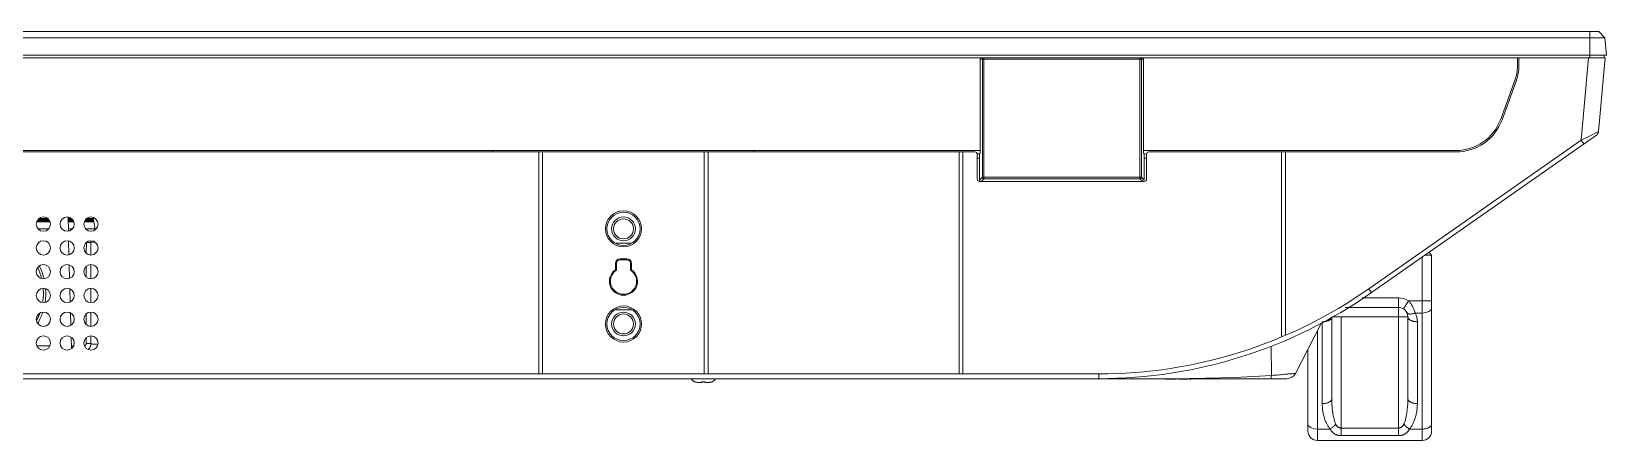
# Model space of a CAD drawing. Extents: x -382 to 1420, y -377 to 265.
# Drawn here: x -289.99 to -276.95, y -53.54 to -50.16 of the extents above; entities that cross this region are included whole.
import ezdxf

# ---------------------------------------------------------------- set-up
doc = ezdxf.new("R2010")
doc.units = 0
doc.header["$MEASUREMENT"] = 0
doc.layers.add('PDF_レイヤー 1', color=7, linetype='CONTINUOUS')

msp = doc.modelspace()

# ---------------------------------------------------------------- linework, layer by layer
at = {"layer": 'PDF_レイヤー 1', "lineweight": 0}
for points in [[(-276.96546, -50.20859), (-334.31607, -50.20859), (-334.26426, -50.15679), (-277.01713, -50.15679)], [(-277.09052, -50.37338), (-277.09052, -50.15673)], [(-277.01715, -50.15679), (-276.96535, -50.20859)], [(-276.95273, -50.35372), (-334.32874, -50.35372), (-334.31611, -50.20859)], [(-276.96541, -50.20859), (-276.95277, -50.35372)], [(-276.97243, -50.37338), (-334.30901, -50.37338), (-334.30901, -50.35366)], [(-280.79267, -51.39771), (-280.81502, -51.37521), (-282.10852, -51.37521), (-282.10852, -50.37419), (-282.10991, -50.37432), (-282.11144, -50.3746), (-282.11283, -50.37516), (-282.11324, -50.3753), (-282.11449, -50.37599), (-282.11574, -50.37682), (-282.11685, -50.37766), (-282.11783, -50.37877), (-282.11866, -50.38002), (-282.11935, -50.38141), (-282.11977, -50.3828), (-282.11991, -50.38321), (-282.12019, -50.3846), (-282.12032, -50.38613)], [(-282.12032, -51.36342), (-282.12032, -50.38614)], [(-280.81502, -51.37521), (-280.81502, -50.37419), (-280.81364, -50.37432), (-280.81211, -50.3746), (-280.81072, -50.37516), (-280.8103, -50.3753), (-280.80905, -50.37599), (-280.8078, -50.37682), (-280.80669, -50.37766), (-280.80572, -50.37877), (-280.80489, -50.38002), (-280.80419, -50.38141), (-280.80364, -50.3828), (-280.80364, -50.38307), (-280.80336, -50.3846), (-280.80322, -50.38613)], [(-280.80323, -50.38613), (-280.80323, -51.3634)], [(-280.79644, -50.37338), (-277.69047, -50.37338)], [(-280.78661, -51.1616), (-280.78661, -50.38612)], [(-277.10285, -50.37338), (-277.16243, -51.05513)], [(-276.97239, -50.35372), (-276.97239, -50.37344)], [(-277.10517, -51.02735), (-277.0181, -50.98485)], [(-277.13989, -51.08743), (-277.16253, -51.05521)], [(-286.17391, -51.1536), (-286.17391, -51.1418)], [(-285.79207, -51.1536), (-285.79207, -52.99122)], [(-285.76061, -51.1536), (-285.76061, -52.99122)], [(-284.42216, -51.1536), (-284.42216, -52.99122)], [(-284.39062, -51.1536), (-284.39062, -52.99122)], [(-284.00878, -51.14181), (-284.00878, -51.15362)], [(-282.31209, -51.1536), (-282.31209, -52.99122)], [(-282.28063, -51.1536), (-282.28063, -52.99122)], [(-282.1625, -51.20528), (-282.14292, -51.20528)], [(-282.14296, -51.38624), (-282.14296, -51.20528), (-282.1431, -51.17056)], [(-282.13693, -51.1616), (-282.14235, -51.16938)], [(-280.78119, -51.16934), (-280.78661, -51.16156)], [(-280.78058, -51.38624), (-280.78058, -51.20528), (-280.761, -51.20528)], [(-280.78037, -51.17056), (-280.78051, -51.20528)], [(-279.64306, -52.68545), (-279.64306, -51.15364)], [(-279.61152, -51.1536), (-279.61152, -52.67208)], [(-282.14296, -51.38619), (-282.12032, -51.36342), (-280.80322, -51.36342), (-280.78058, -51.38619)], [(-282.13089, -51.39772), (-282.10853, -51.37522)], [(-282.10852, -51.37521), (-282.10991, -51.37521), (-282.11144, -51.37479), (-282.11283, -51.37438), (-282.11324, -51.37424), (-282.11449, -51.37354), (-282.11574, -51.37271), (-282.11685, -51.37188), (-282.11769, -51.37076), (-282.11866, -51.36951), (-282.11935, -51.36813), (-282.11949, -51.36771), (-282.11991, -51.36646), (-282.12019, -51.36493), (-282.12032, -51.3634)], [(-280.80323, -51.36342), (-280.80337, -51.36495), (-280.80365, -51.36633), (-280.80407, -51.36772), (-280.80421, -51.36814), (-280.8049, -51.36953), (-280.80573, -51.37078), (-280.80671, -51.37189), (-280.80782, -51.37272), (-280.80907, -51.37356), (-280.81032, -51.37425), (-280.81073, -51.37439), (-280.81212, -51.37481), (-280.81365, -51.37522), (-280.81504, -51.37522)], [(-289.94778, -51.7315), (-289.83501, -51.7315)], [(-289.84247, -51.72362), (-289.94566, -51.72362)], [(-289.94141, -51.71779), (-289.84683, -51.71779)], [(-289.85475, -51.70979), (-289.93335, -51.70979)], [(-289.86065, -51.70396), (-289.92745, -51.70396)], [(-289.69031, -51.69393), (-289.68739, -51.80753)], [(-289.66379, -51.70396), (-289.69004, -51.70396)], [(-289.65789, -51.70979), (-289.68983, -51.70979)], [(-289.68969, -51.71779), (-289.64998, -51.71779)], [(-289.6457, -51.72362), (-289.68958, -51.72362)], [(-289.68936, -51.7315), (-289.63825, -51.7315)], [(-289.55415, -51.7315), (-289.4793, -51.7315)], [(-289.47935, -51.72362), (-289.55198, -51.72362)], [(-289.54778, -51.71779), (-289.47931, -51.71779)], [(-289.47935, -51.70979), (-289.53976, -51.70979)], [(-289.47935, -51.70396), (-289.53379, -51.70396)], [(-289.47935, -51.71372), (-289.47935, -51.69789)], [(-289.46444, -51.79578), (-289.4793, -51.71371)], [(-289.85279, -51.79049), (-289.93542, -51.79049)], [(-289.65593, -51.79049), (-289.68774, -51.79049)], [(-289.68515, -51.8922), (-289.68224, -52.00303)], [(-289.46538, -51.79049), (-289.54176, -51.79049)], [(-289.50045, -51.90211), (-289.50045, -51.90197), (-289.50031, -51.90183), (-289.50017, -51.90169), (-289.49961, -51.90141), (-289.49878, -51.90141), (-289.49836, -51.90141), (-289.49614, -51.90113), (-289.49392, -51.90072), (-289.49253, -51.90058), (-289.48989, -51.90016), (-289.4892, -51.90016), (-289.486, -51.89988), (-289.48281, -51.89975), (-289.48184, -51.89975), (-289.47864, -51.89947), (-289.47545, -51.89933), (-289.47239, -51.89919), (-289.4692, -51.89919)], [(-285.15783, -51.90862), (-285.02479, -51.90862)], [(-278.42229, -51.9854), (-278.40063, -52.00707), (-278.45326, -52.00707)], [(-289.67993, -52.09048), (-289.67702, -52.19852)], [(-289.53978, -52.1035), (-289.53978, -52.18628)], [(-289.50045, -52.20386), (-289.50045, -52.08581)], [(-289.67471, -52.28863), (-289.67193, -52.39403)], [(-289.50045, -52.39685), (-289.50045, -52.2827)], [(-278.67614, -53.50233), (-278.67614, -52.36132), (-278.97473, -52.36132)], [(-278.63466, -52.45185), (-278.59314, -52.38505), (-278.40066, -52.38505)], [(-289.66956, -52.4869), (-289.66692, -52.58856)], [(-289.53978, -52.49721), (-289.53978, -52.57984)], [(-289.50045, -52.59743), (-289.50045, -52.47953)], [(-285.02486, -52.45978), (-285.1579, -52.45978)], [(-279.2273, -53.19607), (-279.2273, -52.51877), (-279.2273, -52.52072), (-279.22758, -52.52252), (-279.22814, -52.52461), (-279.22883, -52.52655), (-279.22966, -52.52863), (-279.23078, -52.53072), (-279.23203, -52.5328), (-279.23286, -52.53377), (-279.23439, -52.53599), (-279.23619, -52.53794), (-279.23814, -52.53974), (-279.24022, -52.54169), (-279.24258, -52.54349), (-279.24522, -52.54502), (-279.248, -52.54669), (-279.25105, -52.54835), (-279.25438, -52.54988), (-279.25813, -52.55127), (-279.26216, -52.5528), (-279.26286, -52.55294), (-279.26772, -52.55446), (-279.27244, -52.55585), (-279.2773, -52.55683), (-279.28216, -52.55766), (-279.28716, -52.55849), (-279.29216, -52.55905), (-279.2973, -52.55946), (-279.30258, -52.5596), (-279.30605, -52.55974)], [(-279.24037, -53.44758), (-279.23926, -53.44966), (-279.23704, -53.45355), (-279.23468, -53.45758), (-279.23218, -53.46119), (-279.22954, -53.4648), (-279.22676, -53.46827), (-279.22385, -53.47147), (-279.22093, -53.47466), (-279.21801, -53.47744), (-279.21482, -53.48022), (-279.21162, -53.48272), (-279.20843, -53.48522), (-279.2051, -53.48744), (-279.20176, -53.48938), (-279.19815, -53.49119), (-279.19454, -53.49299), (-279.19065, -53.49452), (-279.18663, -53.49605), (-279.18246, -53.49744), (-279.17829, -53.49869), (-279.17385, -53.49966), (-279.16941, -53.50049), (-279.16482, -53.50119), (-279.1601, -53.50174), (-279.15524, -53.50216), (-279.15052, -53.5023), (-279.14857, -53.5023), (-279.14857, -52.51877)], [(-278.59742, -53.19607), (-278.59742, -52.51877), (-279.22736, -52.51877)], [(-278.60623, -52.4826), (-278.6054, -52.48412), (-278.60429, -52.48551), (-278.60304, -52.48676), (-278.60165, -52.48815), (-278.60012, -52.4894), (-278.59832, -52.49037), (-278.59624, -52.49148), (-278.59401, -52.49246), (-278.59151, -52.49329), (-278.58887, -52.49412), (-278.58596, -52.49468), (-278.58276, -52.4951), (-278.58165, -52.49537), (-278.57832, -52.49551), (-278.57499, -52.49565), (-278.57152, -52.49551), (-278.56804, -52.4951), (-278.56415, -52.49468), (-278.55999, -52.49385), (-278.55485, -52.49273), (-278.5511, -52.49176), (-278.5461, -52.49037), (-278.54124, -52.48898), (-278.53638, -52.48718), (-278.4793, -52.48718)], [(-279.34536, -52.63324), (-279.34536, -53.54232)], [(-279.22729, -53.1962), (-279.22743, -53.19828), (-279.22771, -53.20023), (-279.22812, -53.20217), (-279.22868, -53.20425), (-279.22951, -53.20606), (-279.23062, -53.20814), (-279.23187, -53.21009), (-279.23326, -53.21189), (-279.23493, -53.21384), (-279.23673, -53.21578), (-279.23896, -53.21745), (-279.24132, -53.21939), (-279.24409, -53.22134), (-279.24701, -53.223), (-279.25034, -53.22481), (-279.25382, -53.22661), (-279.2577, -53.22828), (-279.26173, -53.22967), (-279.26604, -53.2312), (-279.27062, -53.23259), (-279.2752, -53.23383), (-279.27701, -53.23411), (-279.28173, -53.23495), (-279.28631, -53.23578), (-279.2909, -53.23633), (-279.29562, -53.23675), (-279.30076, -53.23689), (-279.30603, -53.23703), (-279.30603, -52.55973)], [(-289.84167, -52.75964), (-289.94652, -52.75964)], [(-289.66427, -52.68762), (-289.66177, -52.78053)], [(-289.64481, -52.75964), (-289.66245, -52.75964)], [(-289.53978, -52.69399), (-289.53978, -52.73982)], [(-289.49177, -52.7435), (-289.49205, -52.7435), (-289.49288, -52.74336), (-289.49371, -52.74323), (-289.49455, -52.74309), (-289.49524, -52.74295), (-289.49621, -52.74281), (-289.49718, -52.74267), (-289.49829, -52.74267), (-289.49885, -52.74267), (-289.49968, -52.74253), (-289.5001, -52.74239), (-289.50038, -52.74211), (-289.50038, -52.74198), (-289.50038, -52.74184)], [(-289.44945, -52.74567), (-289.45056, -52.74567), (-289.45473, -52.74553), (-289.4589, -52.74539), (-289.4632, -52.74511), (-289.46639, -52.74498), (-289.47056, -52.74484), (-289.47487, -52.7447), (-289.47903, -52.74442), (-289.48334, -52.74414), (-289.4875, -52.74386), (-289.49181, -52.74345)], [(-284.53093, -53.03074), (-284.5301, -53.03213), (-284.52815, -53.03505), (-284.52607, -53.03796), (-284.52385, -53.04046), (-284.52163, -53.0431), (-284.51926, -53.04532), (-284.51676, -53.04755), (-284.51413, -53.04963), (-284.51149, -53.05143), (-284.51024, -53.05227), (-284.50732, -53.05393), (-284.5044, -53.05546)], [(-284.49906, -53.05746), (-284.4992, -53.05732), (-284.49947, -53.05732), (-284.49961, -53.05732), (-284.49975, -53.05718), (-284.50003, -53.05718), (-284.50017, -53.05718), (-284.50031, -53.05705), (-284.50045, -53.05705), (-284.50059, -53.05705), (-284.50072, -53.05705)], [(-284.48481, -53.06073), (-284.48481, -53.06073)], [(-284.4745, -53.06193), (-284.47353, -53.06193)], [(-284.43355, -53.0576), (-284.43147, -53.0576)], [(-284.43002, -53.05706), (-284.43155, -53.05706)], [(-284.43151, -53.0576), (-284.43151, -53.05746), (-284.43151, -53.05732), (-284.43151, -53.05718), (-284.43151, -53.05705)], [(-284.43104, -53.0576), (-284.43145, -53.0576)], [(-284.43002, -53.0576), (-284.43099, -53.0576)], [(-284.42854, -53.05706), (-284.43006, -53.05706)], [(-284.42955, -53.0576), (-284.42997, -53.0576)], [(-284.41822, -53.05786), (-284.4185, -53.05786), (-284.41947, -53.05773), (-284.42058, -53.05759), (-284.42127, -53.05745), (-284.42225, -53.05731), (-284.42336, -53.05717), (-284.42433, -53.05717), (-284.42544, -53.05703), (-284.42641, -53.05703), (-284.42752, -53.05703), (-284.42849, -53.05703)], [(-284.42704, -53.0576), (-284.42468, -53.05774), (-284.42273, -53.05788), (-284.42093, -53.05816), (-284.4194, -53.05843), (-284.4187, -53.05857)], [(-284.4187, -53.05854), (-284.41732, -53.05896)], [(-284.41755, -53.05896), (-284.41727, -53.0591), (-284.41686, -53.05952), (-284.4163, -53.05979), (-284.41602, -53.05993), (-284.41547, -53.06021), (-284.41491, -53.06035), (-284.4145, -53.06049), (-284.4138, -53.06063), (-284.41325, -53.06077), (-284.41269, -53.06077), (-284.412, -53.06077)], [(-284.41734, -53.05896), (-284.41734, -53.05896)], [(-284.41205, -53.06073), (-284.41219, -53.06045), (-284.41247, -53.06003), (-284.41289, -53.05975), (-284.41344, -53.05948), (-284.41372, -53.0592), (-284.41427, -53.05906), (-284.41483, -53.05878), (-284.41539, -53.05864), (-284.41594, -53.0585), (-284.4165, -53.05836), (-284.41705, -53.05809)], [(-284.3926, -53.06207), (-284.38648, -53.06193)], [(-284.38642, -53.06193), (-284.38017, -53.06138)], [(-284.38011, -53.06139), (-284.37525, -53.0607)], [(-284.36079, -53.05732), (-284.3619, -53.05774), (-284.36329, -53.05802), (-284.36371, -53.05816), (-284.3651, -53.05857), (-284.36663, -53.05885), (-284.36801, -53.05927), (-284.3694, -53.05954), (-284.37079, -53.05996), (-284.37232, -53.06024), (-284.37371, -53.06038), (-284.37524, -53.06066)], [(-284.37524, -53.06073), (-284.37371, -53.06045)], [(-284.37524, -53.06073), (-284.37524, -53.06073)], [(-284.37401, -53.06045), (-284.3729, -53.06031), (-284.37138, -53.06003)], [(-284.37374, -53.06045), (-284.37262, -53.06017)], [(-284.37185, -53.06004), (-284.37088, -53.05991)], [(-284.37143, -53.06004), (-284.3699, -53.05963)], [(-284.37035, -53.05977), (-284.36896, -53.05949)], [(-284.36933, -53.0595), (-284.36794, -53.05923)], [(-284.36832, -53.05936), (-284.36721, -53.05909)], [(-284.36743, -53.05909), (-284.36632, -53.05881)], [(-284.36649, -53.05896), (-284.36565, -53.05868)], [(-284.36567, -53.05868), (-284.36428, -53.05827)], [(-284.36493, -53.05854), (-284.36063, -53.0573)], [(-284.36357, -53.05814), (-284.36301, -53.058)], [(-284.35929, -53.05706), (-284.35943, -53.05706), (-284.35957, -53.05706), (-284.35971, -53.05706), (-284.35985, -53.0572), (-284.35999, -53.0572), (-284.36013, -53.0572), (-284.36026, -53.0572), (-284.3604, -53.05734), (-284.36054, -53.05734), (-284.36068, -53.05734), (-284.36082, -53.05734)], [(-284.32906, -53.03074), (-284.32989, -53.03213), (-284.33198, -53.03505), (-284.33392, -53.03796), (-284.33614, -53.04046), (-284.33836, -53.0431), (-284.34073, -53.04532), (-284.34322, -53.04755), (-284.34586, -53.04963), (-284.34864, -53.05143), (-284.34989, -53.05227), (-284.35267, -53.05393), (-284.35572, -53.05546)], [(-280.58779, -53.03062), (-280.58807, -53.03451)], [(-280.58291, -53.03455), (-280.58263, -53.03066)], [(-280.54873, -53.03062), (-280.54873, -53.03451)], [(-280.52981, -53.03062), (-280.52954, -53.03451)], [(-280.47583, -53.03062), (-280.47555, -53.03451)], [(-280.46567, -53.03062), (-280.46553, -53.03451)], [(-280.45292, -53.03062), (-280.45292, -53.03451)], [(-280.43393, -53.03455), (-280.43393, -53.03066)], [(-280.43243, -53.03455), (-280.42841, -53.03455)], [(-280.43238, -53.03062), (-280.43238, -53.03451)], [(-280.40919, -53.03062), (-280.40919, -53.03409)], [(-280.39087, -53.03062), (-280.39087, -53.03298)], [(-279.19449, -53.40682), (-279.19713, -53.40029), (-279.19976, -53.39349), (-279.20213, -53.38654), (-279.20449, -53.37946), (-279.20657, -53.37196), (-279.20879, -53.36405), (-279.21074, -53.35599), (-279.21268, -53.34752), (-279.21449, -53.33863), (-279.21629, -53.32919), (-279.21782, -53.31933), (-279.21949, -53.30863), (-279.22004, -53.30502), (-279.22157, -53.29308), (-279.22296, -53.28114), (-279.22407, -53.26905), (-279.22504, -53.25697), (-279.22587, -53.24475), (-279.22643, -53.23239), (-279.22698, -53.22003), (-279.22726, -53.20753), (-279.22726, -53.19614)], [(-278.51867, -53.23703), (-278.52214, -53.23689), (-278.52742, -53.23675), (-278.53256, -53.23633), (-278.53756, -53.23578), (-278.54256, -53.23495), (-278.54742, -53.23411), (-278.55228, -53.23314), (-278.557, -53.23175), (-278.56172, -53.23036), (-278.56256, -53.23009), (-278.56658, -53.22856), (-278.57033, -53.22717), (-278.57367, -53.22564), (-278.57672, -53.22397), (-278.5795, -53.22231), (-278.58214, -53.22078), (-278.58436, -53.21898), (-278.58658, -53.21703), (-278.58853, -53.21523), (-278.59033, -53.21328), (-278.59186, -53.21106), (-278.59269, -53.21023), (-278.59394, -53.208), (-278.59505, -53.20592), (-278.59589, -53.20384), (-278.59658, -53.20189), (-278.59714, -53.19981), (-278.59742, -53.198), (-278.59742, -53.1962), (-278.59742, -53.20759), (-278.59769, -53.22009), (-278.59825, -53.23245), (-278.5988, -53.24481), (-278.59964, -53.25689), (-278.60061, -53.26897), (-278.60186, -53.28105), (-278.60325, -53.293), (-278.60464, -53.30494), (-278.60519, -53.30869), (-278.60672, -53.31938), (-278.60853, -53.32924), (-278.61019, -53.33855), (-278.612, -53.34757), (-278.61394, -53.35605), (-278.61589, -53.3641), (-278.61797, -53.37202), (-278.62033, -53.37938), (-278.62269, -53.3866), (-278.62505, -53.39354), (-278.62755, -53.40035), (-278.63019, -53.40688)], [(-279.2404, -53.44765), (-279.24429, -53.44293), (-279.24804, -53.43807), (-279.25179, -53.43307), (-279.2554, -53.42765), (-279.25887, -53.4221), (-279.26234, -53.4164), (-279.26568, -53.41057), (-279.26887, -53.40446), (-279.27206, -53.39835), (-279.27498, -53.39182), (-279.2779, -53.38502), (-279.28081, -53.37807), (-279.28345, -53.37099), (-279.28595, -53.36377), (-279.28845, -53.35613), (-279.29081, -53.34821), (-279.29123, -53.34655), (-279.29345, -53.33863), (-279.2954, -53.33044), (-279.29734, -53.32224), (-279.29901, -53.31391), (-279.30053, -53.30558), (-279.30178, -53.29711), (-279.30289, -53.2885), (-279.30387, -53.27989), (-279.3047, -53.27114), (-279.30526, -53.26239), (-279.30567, -53.2535), (-279.30595, -53.24447), (-279.30609, -53.23697)], [(-279.19443, -53.40682), (-279.19763, -53.41071), (-279.20124, -53.41487), (-279.20401, -53.41793), (-279.20457, -53.41849), (-279.2086, -53.42265), (-279.2129, -53.42682), (-279.21721, -53.43057), (-279.22165, -53.43432), (-279.22623, -53.43793), (-279.23096, -53.4414), (-279.23554, -53.44473), (-279.2404, -53.44765), (-279.34539, -53.44765)], [(-279.14857, -53.43965), (-279.15149, -53.43951), (-279.15455, -53.43923), (-279.15538, -53.43909), (-279.15844, -53.43854), (-279.16135, -53.43784), (-279.16427, -53.43701), (-279.16718, -53.43604), (-279.16982, -53.43479), (-279.17232, -53.4334), (-279.17482, -53.43201), (-279.17718, -53.43048), (-279.17927, -53.42868), (-279.18135, -53.42673), (-279.18343, -53.42465), (-279.18538, -53.42229), (-279.18732, -53.41979), (-279.18913, -53.41715), (-279.19093, -53.4141), (-279.19246, -53.41104), (-279.19413, -53.40785), (-279.19454, -53.40688)], [(-278.67614, -53.43965), (-279.1486, -53.43965)], [(-278.63023, -53.40682), (-278.63065, -53.40779), (-278.63218, -53.41099), (-278.63384, -53.41418), (-278.63565, -53.4171), (-278.63745, -53.41987), (-278.63926, -53.42223), (-278.64134, -53.4246), (-278.64343, -53.42682), (-278.64537, -53.42862), (-278.64759, -53.43043), (-278.64995, -53.4321), (-278.65231, -53.43335), (-278.65481, -53.43473), (-278.65759, -53.43598), (-278.66037, -53.43709), (-278.66328, -53.43793), (-278.6662, -53.43862), (-278.66926, -53.43904), (-278.67009, -53.43918), (-278.67314, -53.43946), (-278.6762, -53.43959)], [(-278.67612, -53.50237), (-278.67417, -53.50237), (-278.66945, -53.50223), (-278.66459, -53.50181), (-278.65987, -53.50126), (-278.65529, -53.50056), (-278.65084, -53.49973), (-278.6464, -53.49862), (-278.64223, -53.49737), (-278.63806, -53.49612), (-278.63404, -53.49459), (-278.63029, -53.49292), (-278.62654, -53.49112), (-278.62293, -53.48945), (-278.61959, -53.48737), (-278.61626, -53.48528), (-278.61307, -53.48279), (-278.60987, -53.48015), (-278.60682, -53.47751), (-278.60376, -53.47459), (-278.60085, -53.47154), (-278.59793, -53.4682), (-278.59515, -53.46487), (-278.59251, -53.46126), (-278.59001, -53.45751), (-278.58765, -53.45376), (-278.58543, -53.44973), (-278.58432, -53.44765), (-278.5889, -53.44473), (-278.59349, -53.44154), (-278.59765, -53.43862), (-278.59793, -53.43848), (-278.60251, -53.43459), (-278.6071, -53.43098), (-278.6114, -53.4271), (-278.61557, -53.42307), (-278.61946, -53.41918), (-278.62334, -53.41515), (-278.62682, -53.41099), (-278.63029, -53.40682)], [(-278.40068, -53.40682), (-278.40068, -53.4089), (-278.40096, -53.41085), (-278.40138, -53.41293), (-278.40207, -53.41487), (-278.4029, -53.41682), (-278.40388, -53.41876), (-278.40513, -53.42071), (-278.40665, -53.42251), (-278.40818, -53.42446), (-278.41013, -53.4264), (-278.41235, -53.42821), (-278.41471, -53.43015), (-278.41735, -53.43196), (-278.4204, -53.43376), (-278.4236, -53.43557), (-278.42721, -53.43723), (-278.43096, -53.4389), (-278.43512, -53.44043), (-278.43943, -53.44196), (-278.44401, -53.44334), (-278.4486, -53.44446), (-278.44915, -53.44459), (-278.45373, -53.44543), (-278.45846, -53.44626), (-278.4629, -53.44682), (-278.46776, -53.44737), (-278.47262, -53.44751), (-278.47818, -53.44765), (-278.47929, -53.44765), (-278.58428, -53.44765)], [(-278.67614, -53.5023), (-279.1486, -53.5023)]]:
    msp.add_lwpolyline(points, dxfattribs=at)
for points in [[(-282.16833, -51.15924, 0.19854167), (-282.18218, -51.1536), (-333.08248, -51.15362, -0.31524691), (-333.46353, -50.88681), (-333.58312, -50.55841, -0.087485), (-333.60284, -50.44661), (-333.60285, -50.37338), (-334.31695, -50.37338)], [(-282.13693, -51.14181), (-333.08255, -51.14181, -0.31530419), (-333.4525, -50.88277), (-333.57194, -50.55432, -0.08821613), (-333.59103, -50.44661), (-333.59103, -50.37338), (-282.12513, -50.37419), (-280.79844, -50.37419, -0.36219439), (-280.78661, -50.38613), (-282.13693, -50.38613), (-282.13693, -51.16162)], [(-277.69044, -50.37342), (-277.6904, -50.44667, -0.08711176), (-277.70942, -50.5543), (-277.82891, -50.88281, -0.31517194), (-278.19888, -51.14181), (-280.78657, -51.14181)], [(-280.76111, -51.17332, -0.41461514), (-280.74139, -51.1536), (-278.19884, -51.1536, 0.3151185), (-277.81786, -50.88684), (-277.69843, -50.55839, 0.08764438), (-277.67864, -50.44661), (-277.67864, -50.37338), (-276.96453, -50.37338), (-277.018, -50.98485, -0.21851014), (-277.03464, -51.01378), (-278.89824, -52.31854), (-278.92087, -52.28646)], [(-279.72768, -52.76221), (-279.72763, -53.00395), (-279.82568, -53.01034), (-279.92789, -53.01576), (-280.03511, -53.02048), (-280.14857, -53.02423), (-280.26995, -53.02728), (-280.4016, -53.02937), (-280.54451, -53.03062), (-280.68755, -53.03117), (-280.83045, -53.03117), (-280.9735, -53.03089), (-281.11626, -53.03062), (-281.15626, -53.03062), (-281.15624, -52.99129), (-330.12523, -52.99129), (-330.12523, -53.03059, -0.15392661), (-332.3832, -52.3186), (-332.36061, -52.28646), (-334.11892, -51.05514), (-334.1778, -51.02653)], [(-281.15626, -52.99129, 0.15389906), (-278.92091, -52.28642), (-277.16246, -51.05514), (-277.1051, -51.02736)], [(-280.78037, -51.16934), (-280.76106, -51.17323), (-280.761, -51.37786, -0.41578191), (-280.78072, -51.39772), (-282.14282, -51.39772, -0.41578511), (-282.1625, -51.37793), (-282.1625, -51.16934), (-282.13695, -51.16934)], [(-289.53978, -51.98935), (-289.53712, -51.90413), (-289.50046, -51.90413, 0.05640099), (-289.50184, -51.88933, -0.06505969), (-289.50045, -51.90209), (-289.50045, -52.00694)], [(-278.47929, -52.02522), (-278.47929, -53.54231), (-279.34532, -53.54231, -0.40714623), (-279.42409, -53.46559), (-279.42409, -53.46368), (-279.42409, -52.78582)], [(-278.47929, -53.54231, 0.40817636), (-278.40063, -53.46559), (-278.40063, -53.46365), (-278.40063, -52.00711)], [(-285.02444, -52.12867, -3.1523877), (-285.15831, -52.12872), (-285.15039, -52.13275)], [(-285.02446, -52.0779), (-285.02446, -52.12872), (-285.03212, -52.13275, -3.3669845), (-285.15044, -52.13286), (-285.15044, -52.07787), (-285.15831, -52.07787), (-285.15831, -52.1287)], [(-285.06386, -52.03854), (-285.11885, -52.03854, 0.41401903), (-285.15836, -52.07784)], [(-285.03232, -52.13279), (-285.03232, -52.07787), (-285.0244, -52.07787, 0.41401903), (-285.06386, -52.03848), (-285.06386, -52.0464), (-285.11892, -52.0464), (-285.11892, -52.03848)], [(-278.67619, -52.3613, -0.13896855), (-278.59314, -52.38505), (-278.59036, -52.38797), (-278.58592, -52.39324), (-278.58161, -52.39838), (-278.57772, -52.40352), (-278.57383, -52.4088), (-278.57008, -52.41407), (-278.56647, -52.41963), (-278.563, -52.42532), (-278.55967, -52.43116), (-278.55634, -52.43727), (-278.55328, -52.44352), (-278.55023, -52.4499), (-278.54745, -52.45643), (-278.54467, -52.4631), (-278.54217, -52.46976), (-278.53967, -52.47671), (-278.53745, -52.48379), (-278.53634, -52.48712, -0.11879966), (-278.51874, -52.55967)], [(-278.58437, -53.4477), (-278.58049, -53.44284), (-278.5766, -53.43798), (-278.57299, -53.43298), (-278.56938, -53.42771), (-278.56577, -53.42215), (-278.56243, -53.41646), (-278.5591, -53.41062), (-278.55591, -53.40451), (-278.55271, -53.39826), (-278.54979, -53.39174), (-278.54688, -53.38507), (-278.54396, -53.37827), (-278.54132, -53.37105), (-278.53868, -53.36368), (-278.53618, -53.35605), (-278.53396, -53.34827), (-278.53341, -53.3466), (-278.53132, -53.33855), (-278.52924, -53.33049), (-278.52744, -53.32216), (-278.52577, -53.31397), (-278.52424, -53.3055), (-278.52299, -53.29716), (-278.52174, -53.28855), (-278.52091, -53.27994), (-278.52008, -53.27119), (-278.51938, -53.26244), (-278.51896, -53.25342), (-278.51869, -53.24453), (-278.51869, -53.23703), (-278.51869, -52.55973), (-278.52396, -52.55959), (-278.5291, -52.55945), (-278.53382, -52.55903), (-278.53841, -52.55848), (-278.54299, -52.55765), (-278.54757, -52.55681), (-278.54938, -52.55653), (-278.5541, -52.55528), (-278.55868, -52.5539), (-278.56299, -52.55237), (-278.56702, -52.55098), (-278.57077, -52.54931), (-278.57438, -52.54751), (-278.57771, -52.5457), (-278.58063, -52.54404), (-278.58326, -52.54209), (-278.58576, -52.54015), (-278.58799, -52.53848), (-278.58979, -52.53654), (-278.59146, -52.53459), (-278.59285, -52.53279), (-278.5941, -52.5307), (-278.59507, -52.52876), (-278.59604, -52.52695), (-278.5966, -52.52487), (-278.59701, -52.52293), (-278.59729, -52.52098), (-278.59742, -52.51872, 0.41403799), (-278.67614, -52.44011), (-279.11597, -52.44011)], [(-330.12523, -53.03062), (-279.59847, -53.03062, 0.28116736), (-279.52846, -52.98798), (-279.31431, -52.57316)], [(-289.50045, -52.67633), (-289.50045, -52.73998), (-289.53975, -52.73998, -0.32308068), (-289.55325, -52.75859)], [(-284.47925, -53.06156), (-284.48481, -53.06073), (-284.48495, -53.06073), (-284.48634, -53.06045), (-284.48773, -53.06017), (-284.48925, -53.05989), (-284.49064, -53.05948), (-284.49203, -53.0592), (-284.49342, -53.05892), (-284.49481, -53.0585), (-284.49634, -53.05809), (-284.49759, -53.05781), (-284.49946, -53.05732), (-284.49557, -53.05843, 0.0283862), (-284.48477, -53.06078)], [(-284.48495, -53.06073), (-284.48481, -53.06073), (-284.47993, -53.06139), (-284.47363, -53.06193), (-284.46738, -53.06207), (-284.44785, -53.06207, 0.246156), (-284.44216, -53.05882), (-284.44119, -53.05854), (-284.4398, -53.05827), (-284.43813, -53.05799), (-284.43605, -53.05771), (-284.43148, -53.05757), (-284.43287, -53.05757), (-284.43495, -53.05757), (-284.4369, -53.05785), (-284.4387, -53.05799), (-284.44023, -53.05827), (-284.44284, -53.05896), (-284.4427, -53.05896), (-284.44304, -53.05831), (-284.44192, -53.05803), (-284.44067, -53.05775), (-284.43956, -53.05761), (-284.43845, -53.05734), (-284.43734, -53.0572), (-284.43609, -53.0572), (-284.43498, -53.05706), (-284.4347, -53.05706), (-284.43345, -53.05706), (-284.43234, -53.05706), (-284.42854, -53.0576), (-284.42854, -53.05746), (-284.42854, -53.05732), (-284.42854, -53.05718), (-284.42951, -53.0576), (-284.42854, -53.0576), (-284.42659, -53.0576), (-284.42409, -53.05774), (-284.42215, -53.05788), (-284.42034, -53.05816), (-284.41909, -53.05843), (-284.41868, -53.05857, 0.25195028), (-284.41205, -53.06068), (-284.41205, -53.06082), (-284.41205, -53.06096), (-284.41205, -53.0611), (-284.41205, -53.06124), (-284.41205, -53.06138), (-284.41205, -53.06152), (-284.41205, -53.06166), (-284.41205, -53.06179), (-284.41205, -53.06193), (-284.41219, -53.06207), (-284.39261, -53.06207)], [(-284.44785, -53.06211), (-284.44799, -53.06211), (-284.44799, -53.06184), (-284.44799, -53.06156), (-284.44799, -53.06142), (-284.44799, -53.06128), (-284.44799, -53.06114), (-284.44799, -53.061), (-284.44799, -53.06086), (-284.44305, -53.05828), (-284.44347, -53.05828), (-284.44402, -53.05842), (-284.44458, -53.0587), (-284.44513, -53.05884), (-284.44569, -53.05898), (-284.4461, -53.05925), (-284.44666, -53.05953), (-284.44722, -53.05981), (-284.44763, -53.06009), (-284.44791, -53.06036), (-284.44805, -53.06078, 0.19323473), (-284.44249, -53.05896)], [(-280.60706, -53.03062), (-280.60664, -53.03413, -0.00323921), (-280.58807, -53.03455), (-280.5846, -53.03455), (-280.516, -53.03451), (-280.51572, -53.03062)], [(-280.39352, -53.03062), (-280.39877, -53.03359, -0.0007986), (-280.40928, -53.03413, -0.01040247), (-280.41949, -53.03062), (-280.41961, -53.03441, -0.01190176), (-280.43304, -53.03455), (-280.43306, -53.03455), (-280.4934, -53.03451), (-280.49109, -53.03062), (-280.48573, -53.03451), (-280.48601, -53.03062)], [(-279.73059, -53.03056), (-279.73018, -53.03042), (-279.72962, -53.03014), (-279.72934, -53.02987), (-279.72907, -53.02931), (-279.72893, -53.02848), (-279.72879, -53.02723), (-279.72893, -53.02556), (-279.72907, -53.02348), (-279.7292, -53.02042), (-279.7292, -53.01765), (-279.72893, -53.01487), (-279.72865, -53.01237), (-279.72823, -53.01001), (-279.72795, -53.00751), (-279.72768, -53.00501), (-279.72768, -53.0039, 0.00174332), (-279.66367, -52.99887, -0.00210252), (-279.61444, -52.99454), (-279.61235, -52.9944), (-279.60485, -52.9937), (-279.59735, -52.99301), (-279.58986, -52.99231), (-279.5843, -52.99176), (-279.5768, -52.99134), (-279.5693, -52.99065), (-279.5618, -52.99009), (-279.5543, -52.98954), (-279.5468, -52.98898), (-279.53923, -52.98843), (-279.53868, -52.98843), (-279.53771, -52.98843), (-279.53687, -52.98843), (-279.53604, -52.98857), (-279.53507, -52.98857), (-279.53396, -52.98843), (-279.53271, -52.98829), (-279.53118, -52.98801), (-279.5309, -52.98787), (-279.52951, -52.98759), (-279.52882, -52.98759), (-279.52854, -52.98759), (-279.5284, -52.98773), (-279.52854, -52.98801)]]:
    msp.add_lwpolyline(points, format="xyb", dxfattribs=at)
msp.add_lwpolyline([(-289.52329, -52.78853), (-289.52329, -52.78839), (-289.52065, -52.78631), (-289.51815, -52.78408), (-289.51593, -52.78172), (-289.51385, -52.77936), (-289.5119, -52.77672), (-289.5101, -52.77408), (-289.50829, -52.77117), (-289.50677, -52.76825), (-289.50538, -52.76506), (-289.50496, -52.76422), (-289.50371, -52.76117), (-289.50274, -52.75784), (-289.50191, -52.75464), (-289.50121, -52.75131), (-289.50079, -52.74811), (-289.50052, -52.74506, -0.22963828)], format="xyb", close=True, dxfattribs=at)
for points in [[(-280.60658, -53.03413), (-280.60617, -53.03413)], [(-280.39874, -53.03353), (-280.39874, -53.03062)]]:
    msp.add_lwpolyline(points, close=True, dxfattribs=at)
for centre, radius in [((-289.89408, -51.7512), 0.05906), ((-289.69729, -51.7512), 0.05906), ((-289.50045, -51.7512), 0.05906), ((-285.09133, -51.79046), 0.14954), ((-285.09121, -51.79049), 0.13762), ((-285.09127, -51.79052), 0.09836), ((-285.09137, -51.79051), 0.08265), ((-289.89411, -51.948), 0.05909), ((-289.69732, -51.948), 0.05909), ((-289.50047, -51.948), 0.05909), ((-289.89411, -52.14479), 0.05909), ((-289.69732, -52.14479), 0.05909), ((-289.50047, -52.14479), 0.05909), ((-289.89408, -52.34169), 0.05906), ((-289.69729, -52.34169), 0.05906), ((-289.50045, -52.34169), 0.05906), ((-289.89411, -52.53851), 0.05909), ((-289.69732, -52.53851), 0.05909), ((-289.50047, -52.53851), 0.05909), ((-285.09133, -52.57787), 0.14954), ((-285.09133, -52.57788), 0.13774), ((-285.0913, -52.57783), 0.09839), ((-285.0914, -52.57782), 0.08268), ((-289.89411, -52.7353), 0.05909), ((-289.69732, -52.7353), 0.05909), ((-289.50047, -52.7353), 0.05909)]:
    msp.add_circle(centre, radius, dxfattribs=at)
for centre, radius, start, end in [((-282.10292, -50.3892), 0.03417, 168.393201, 174.752862), ((-282.12452, -50.38693), 0.01273, 101.711407, 159.067294), ((-290.37892, -52.31975), 0.4845, 14.484502, 25.34831), ((-290.37366, -52.32033), 0.49898, 13.657433, 26.467544), ((-285.11885, -52.07799), 0.03159, 90.119181, 179.880819), ((-285.06391, -52.07793), 0.03159, 0.119181, 89.880819), ((-290.38932, -52.32221), 0.4952, 351.092696, 4.502107), ((-290.37484, -52.32211), 0.50046, 351.346687, 4.054867), ((-281.15629, -49.09418), 3.93644, 270.000455, 305.003116), ((-290.40114, -52.31563), 0.50832, 332.772352, 340.053587), ((-290.38732, -52.31808), 0.51372, 330.33337, 341.415924), ((-284.46461, -52.97408), 0.09054, 243.966486, 246.483233), ((-284.39542, -52.97404), 0.09054, 293.516767, 296.033514)]:
    msp.add_arc(centre, radius, start, end, dxfattribs=at)
for centre, major_axis, ratio, start_param, end_param in [((-278.50164, -52.43607), (-0.10099, 0.01265), 0.49150742, 1.8559755, 3.18865935), ((-279.33706, -53.40249), (0.08707, 0.00539), 0.51546858, 3.11818055, 4.58515852)]:
    msp.add_ellipse(centre, major_axis=major_axis, ratio=ratio, start_param=start_param, end_param=end_param, dxfattribs=at)
for points in [[(-282.12513, -50.37419), (-282.12569, -50.37419), (-282.12638, -50.37432), (-282.12707, -50.37446)], [(-280.79665, -50.37432), (-280.79721, -50.37432), (-280.79776, -50.37419), (-280.79846, -50.37419)], [(-282.1625, -51.17327), (-282.1625, -51.16813), (-282.16458, -51.16313), (-282.16833, -51.15924)], [(-282.14296, -51.38619), (-282.14296, -51.38744), (-282.14282, -51.38869), (-282.14241, -51.3898)], [(-289.5005, -52.74499), (-289.5005, -52.74388), (-289.5005, -52.74277), (-289.5005, -52.74193)], [(-284.50075, -53.05706), (-284.50034, -53.0572), (-284.49992, -53.05734), (-284.4995, -53.05734)], [(-284.50075, -53.05706), (-284.50034, -53.0572), (-284.49992, -53.05734), (-284.4995, -53.05734)], [(-284.47932, -53.06153), (-284.47766, -53.06167), (-284.47613, -53.06181), (-284.47446, -53.06195)], [(-284.47356, -53.06193), (-284.47148, -53.06207), (-284.46953, -53.06207), (-284.46745, -53.06207)], [(-284.41701, -53.05814), (-284.41743, -53.05814), (-284.41784, -53.058), (-284.41826, -53.05786)], [(-284.3926, -53.06207), (-284.39051, -53.06207), (-284.38843, -53.06207), (-284.38635, -53.06193)], [(-284.38635, -53.06193), (-284.3844, -53.06179), (-284.38246, -53.06166), (-284.38051, -53.06138)], [(-284.38058, -53.06139), (-284.37878, -53.06125), (-284.37697, -53.06098), (-284.37517, -53.0607)], [(-284.36058, -53.05732), (-284.36017, -53.05732), (-284.35975, -53.05718), (-284.35933, -53.05705)], [(-284.36058, -53.05732), (-284.36017, -53.05732), (-284.35975, -53.05718), (-284.35933, -53.05705)], [(-280.40925, -53.03413), (-280.40828, -53.03413), (-280.40717, -53.03413), (-280.4062, -53.03399)], [(-280.40613, -53.03401), (-280.40599, -53.03289), (-280.40599, -53.03164), (-280.40585, -53.03067)], [(-280.39874, -53.03359), (-280.39694, -53.03345), (-280.39527, -53.03331), (-280.39346, -53.03317)], [(-280.39352, -53.03319), (-280.39269, -53.03319), (-280.39171, -53.03305), (-280.39088, -53.03291)]]:
    msp.add_open_spline(points, degree=3, dxfattribs=at)

doc.saveas('drawing.dxf')
